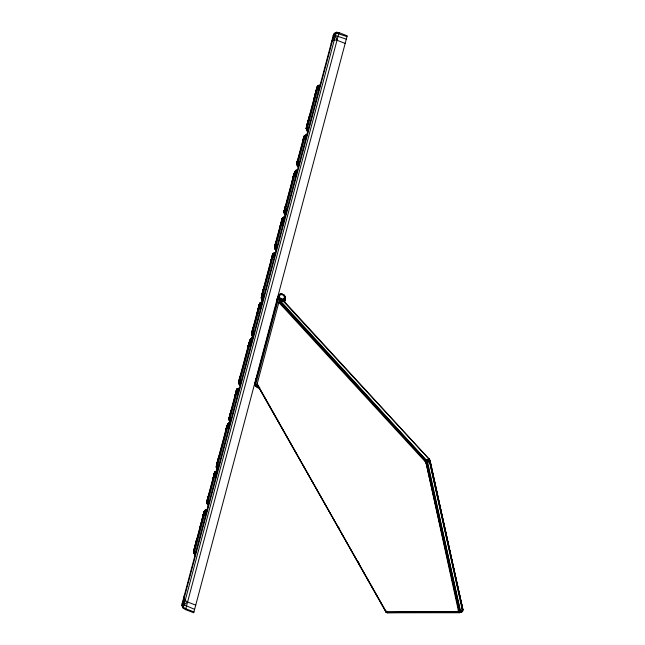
<?xml version="1.0" encoding="UTF-8"?>
<svg xmlns="http://www.w3.org/2000/svg" width="645" height="645" viewBox="0 0 645 645"><rect width="100%" height="100%" fill="white"/><g stroke="black" fill="none" stroke-linecap="round" stroke-linejoin="round"><path stroke-width="0.97" d="M297.651 159.968L297.087 163.129L298.772 165.241L297.893 163.604L298.135 159.202L296.902 163.846L298.24 167.24L296.732 164.475L298.159 159.105M309.261 119.14L309.261 117.382L308.697 119.14M307.157 125.291L306.456 127.912L307.778 131.387L306.762 130.282L306.383 127.146L308.826 117.946M275.721 245.205L275.729 243.407M203.119 516.331L203.127 515.242M207.948 498.182L207.497 503.39L208.311 505.245L206.682 502.947L206.763 501.592L214.414 472.841L215.011 471.648L217.438 470.955L214.817 472.366L213.35 477.872L214.382 474.002L215.591 472.97L216.946 472.801L214.213 474.639L213.358 477.84L213.672 475.615L213.471 477.421M230.418 415.469L230.757 411.389L231.587 409.325M253.058 328.644L252.534 329.531L252.284 335.053L253.009 337.246L251.477 334.578L251.639 332.917L259.193 304.529L259.862 303.061L262.402 301.949L259.596 304.053L258.282 308.995M316.002 92.058L317.163 87.696L315.582 93.63L316.889 88.696L315.639 92.348M213.85 476.002L215.011 471.648L217.438 470.955M197.168 538.704L195.225 546.017L196.701 540.446M195.04 546.347L194.492 547.702L196.177 541.389M200.071 527.787L201.716 521.62L200.095 526.667M234.998 396.522L237.021 388.911L239.464 388.153L236.82 389.661L235.82 392.362L237.021 388.911L237.973 388.854M307.858 124.412L307.842 121.671L308.407 120.599M256.944 386.71L256.573 387.032L255.42 385.831L254.92 383.96L278.777 294.789C281.139 292.604 285.501 294.829 285.461 297.925L283.8 294.862L280.551 294.588L279.406 295.821C278.93 298.192 282.244 300.175 284.058 298.514L284.493 296.869L283.429 295.176M254.944 383.251L256.081 378.768L256.315 379.647M284.469 297.764L285.437 298.635L284.647 302.158M202.49 517.661L201.482 522.482L201.732 520.491M256.033 380.703L256.081 378.768M203.143 516.25L204.344 511.751L205.441 511.122M284.493 296.869L285.146 296.998L284.598 299.087C282.3 301.199 278.092 298.683 278.688 295.676L279.212 294.725L279.817 295.079M306.536 127.629L306.569 126.452L306.335 128.387L307.165 124.211M313.655 100.862L314.695 95.912M315.349 94.509L315.929 92.308L316.808 92.525M297.232 162.605L297.78 160.541L299.603 162.121L297.893 163.604L297.087 163.129L297.651 161.024M252.534 329.531L251.639 332.917L252.308 331.449M303.666 137.369L304.222 136.329L306.875 134.789L304.432 135.531L302.948 141.102M306.383 127.146L317.05 87.067L317.646 85.866L320.097 85.084L317.429 86.688L316.147 91.493L316.993 88.317M331.159 43.497L333.618 36.354L335.497 35.548L346.309 39.176M196.378 543.316L196.419 540.317L197.015 539.131M194.605 609.364L184.051 604.808L182.906 602.833L184.349 595.311M196.983 539.252L194.661 548.137L196.233 541.163L196.338 543.582M302.674 142.118L302.739 140.852L305.021 136.829L306.569 135.918L305.222 136.055L304.013 137.103L302.739 140.852M307.189 135.7L307.302 133.176M307.834 124.501L308.375 120.712M205.215 511.961L204.344 511.751L203.707 514.121L204.497 511.163L205.755 509.945L207.134 509.679L204.304 511.888L203.07 515.484M203.223 515.944L204.699 510.397L207.239 509.284L204.441 511.38L203.651 514.355M225.758 431.247L227.371 425.176L230.346 422.419L228.951 422.749L227.693 423.959L226.935 425.781L216.551 464.795L216.236 467.02L216.639 469.036L217.615 470.278L216.873 468.157L217.034 464.722M213.027 479.09L213.092 477.792L215.398 473.68L216.752 473.535M235.03 396.401L235.094 395.095L237.4 390.983L238.948 390.096L237.594 390.273L236.384 391.305L235.103 395.079L235.667 393.99M235.812 393.458L236.86 389.516M276.407 240.875L274.657 247.446L276.084 250.518L274.456 248.196L274.56 246.753L282.002 218.776L282.591 217.615L285.034 216.881L282.381 218.413L281.325 222.388M297.442 161.79L298.087 159.388M307.81 124.235L308.826 117.971M194.975 548.347L195.911 543.437M217.889 469.27L216.889 468.076L217.276 462.086L216.551 464.795L217.373 462.763M213.793 475.163L215.011 471.648L217.204 471.826M271.198 260.435L270.505 263.063L271.642 258.766L273.528 255.178L275.133 254.09L273.73 254.436L272.472 255.67L271.368 259.467L271.698 257.516M277.866 297.708C278.487 300.594 282.462 302.489 284.808 300.36L284.058 298.514M306.504 127.742L306.577 126.412L306.278 128.605L307.875 131.024M202.498 518.685L203.473 513.944M316.647 88.559L316.106 90.598L316.719 89.341M195.403 545.331L196.104 542.687M229.451 416.315L230.063 415.049L229.023 418.984L230.442 422.072L228.806 419.774L228.886 418.42L236.409 390.161L237.021 388.911L239.222 389.056M281.921 220.13L282.002 218.776L281.284 221.493M303.763 138.038L304.432 135.531L305.416 135.329L304.295 136.03L303.618 138.594L303.843 136.692L296.934 162.669L297.514 160.492M316.3 89.865L317.646 85.866L318.525 86.067L319.082 88.889L316.776 89.147L317.421 86.72L316.34 90.784L317.098 87.922M214.325 474.228L214.414 472.841L213.85 474.954L214.85 472.237M228.943 419.274L229.031 417.896M275.109 245.761L274.617 247.591L276.084 250.518M316.687 88.405L316.598 89.784L316.832 87.881M202.619 518.072L202.715 516.661M203.191 516.048L203.86 513.557M314.744 96.766L316.211 91.267L314.502 96.637M255.525 380.284L255.468 381.058L255.646 380.082M196.177 543.832L196.483 540.228M308.455 121.8L308.584 119.914L307.891 122.542M203.223 515.927L204.328 511.799L205.618 510.461L207.013 510.147L204.118 512.573L202.611 518.12M212.995 479.219L213.664 476.687M275.794 242.117L275.02 246.092L276.374 240.996M298.433 166.507L297.401 165.451L297.506 160.508M236.304 391.604L236.409 390.161L236.175 392.096M308.455 120.405L309.213 117.559M230.668 412.8L230.773 411.349L229.838 415.904M280.091 227.024L280.76 224.146M281.333 222.34L282.058 219.614M308.495 121.647L308.641 119.712M306.415 128.065L307.109 125.469M193.79 551.41L194.564 548.484M307.584 133.499L307.746 131.524M257.21 383.912L385.968 611.92L387.218 612.734L459.321 612.75L462.32 611.637L462.779 609.678L428.957 458.869L425.95 460.248L425.168 461.586L426.45 464.602L458.998 610.42L458.958 612.186L386.694 612.597L257.137 384.557M194.339 552.854L195.072 555.031L193.532 552.386L193.685 550.749L204.03 511.856L203.683 514.218L204.699 510.397L205.586 510.566M226.766 427.45L225.46 431.312L227.032 426.458L229.572 425.345L228.467 426.208M258.29 307.907L259.862 303.061L262.402 301.949M271.65 258.75L273.077 253.396L275.592 252.364L272.843 254.275L270.578 261.733M284.348 211.028L285.292 206.408L283.937 212.576L285.348 215.68L284.26 211.358L285.187 207.875L284.227 211.125L285.146 206.981L284.082 212.02M314.695 96.952L315.469 94.057M315.615 93.493L316.889 88.696L315.55 93.727L316.534 90.042M314.712 96.895L315.437 94.162M218.131 461.078L219.373 455.249M202.667 518.04C202.998 515.073 204.505 511.856 207.013 510.147M306.851 126.444L307.633 123.501M262.064 296.523L262.225 294.773M218.179 460.893L218.341 459.119M257.274 312.793L257.419 311.196L260.016 305.972L261.652 304.762L260.249 305.093L258.959 306.456L257.823 310.713M196.37 541.574L195.854 543.517L196.419 540.317L196.346 543.421M262.805 300.425L261.862 299.054L262.604 291.693L263.353 289.928M194.661 548.129L195.814 543.808L194.024 550.524L197.209 538.543M240.061 378.647L240.23 376.833L239.061 380.993M316.268 90.002L315.59 92.541M194.951 547.049L195.774 543.937M226.202 429.586L227.032 426.458L229.572 425.345M238.924 381.767L240.19 376.994L238.779 382.3L240.101 385.775L238.545 383.178L238.714 381.501L249.18 342.164L250.139 339.609L251.542 337.835L252.993 337.311C250.05 337.101 246.197 352.622 249.091 343.543L250.139 339.609L251.252 338.931L250.333 340.036M272.23 256.565L273.077 253.396L275.31 253.429M296.91 163.806L297.748 160.637M302.989 140.941L303.835 137.772L305.021 136.829L306.351 136.732M308.762 119.244L308.931 117.567L308.753 119.285M314.276 98.524L315.083 95.129M203.683 514.21L204.538 511.017M226.016 430.271L226.863 427.079L229.41 425.942M251.639 333.957L252.493 330.764L251.477 334.578L253.316 336.101M263.378 289.839L264.232 286.646M284.243 211.399L285.098 208.206L283.937 212.576L285.348 215.68M200.845 524.869L201.03 523.151M195.612 544.565L194.879 546.25L196.677 540.429M315.663 93.299L315.848 91.574L315.292 93.646L316.026 91.953M385.468 611.226L386.734 612.057L386.194 612.186L385.533 610.565L386.694 612.597L460.482 612.476L427.433 461.296L281.059 301.562M202.627 518.193L204.11 512.622L205.36 511.404L206.747 511.138M195.072 555.031L194.201 553.354L194.177 549.935L195.072 546.597M307.875 122.236L306.52 127.686L309.068 118.116L307.899 122.485M203.135 516.274L204.038 512.88M252.139 332.094L253.042 328.7M315.599 93.573L316.493 90.179M203.57 514.654L203.772 512.831M235.473 394.724L235.675 392.918L235.361 395.143L236.384 391.305L238.755 390.838M283.719 301.086L283.316 298.998M214.205 474.672L214.414 472.841M303.094 140.546L303.303 138.723M284.131 301.328L429.191 459.119L430.4 462.788L429.691 459.829L428.957 458.869L430.126 461.401L462.715 608.711L462.9 610.613L460.619 611.968L458.401 610.67L426.45 464.602L426.571 459.845M203.256 514.629L203.046 516.484L203.836 513.517M208.311 505.245L206.682 502.947L208.512 496.061M200.087 527.731L201.022 524.208M239.247 380.534L239.972 377.825M307.979 130.629L306.286 128.565L307.713 123.187M196.225 542.243L195.645 543.372L196.338 541.824L195.572 544.702L196.169 542.477M307.85 122.671L308.81 119.075M196.475 540.244L195.588 544.646M236.183 392.063L236.409 390.161M307.842 122.711L308.802 119.107M230.047 415.122L231.071 411.26M292.306 181.1C292.854 177.448 294.37 173.497 297.224 171.062L295.773 171.57C293.798 172.118 291.774 182.616 293.29 177.423M202.78 517.613L203.909 513.38L202.095 520.192L202.877 516.911M302.505 142.779L303.497 139.038M313.672 100.797L313.922 98.814M317.05 87.067L316.8 89.034L317.509 86.382M207.416 499.827L209.004 494.207M275.205 248.906L274.456 248.196L274.706 246.205M230.684 421.153L228.806 419.774L229.612 415.703M307.246 124.961L308.326 120.889M309.173 117.704L307.657 123.421L308.673 119.575M203.546 514.379L204.497 511.163L205.537 510.751M207.569 499.27L208.464 496.239M276.326 249.615L274.456 248.196L274.722 246.148M194.403 549.097L195.475 545.073M202.401 518.685L202.828 517.435M217.131 463.682L218.687 466.238L216.889 468.076L216.728 464.118L218.574 457.2M239.126 380.993L240.182 377.019M257.774 310.543L258.959 306.456L261.41 305.682M271.295 259.725L272.263 256.444L273.528 255.178L274.931 254.839M297.297 170.772L294.87 171.457C291.637 183.438 293.419 172.151 296.168 170.095L297.571 169.764L294.652 172.296L294.031 174.61M194.395 549.145L195.87 543.59M216.446 466.238L218.808 457.353L217.252 463.223L218.284 459.345M257.766 310.567L258.75 307.246L260.016 305.972L260.677 308.431L259.314 308.608L258.121 309.608L258.734 307.294M280.575 225.202L281.639 221.211L282.905 219.945L284.276 219.711L281.43 221.985L280.502 225.129M293.781 174.868L293.588 176.278L294.056 173.489L284.187 210.56L284.953 208.738M229.991 415.34L231.023 411.454M314.623 96.871L314.816 95.444M207.908 498.343L208.206 496.174M292.258 181.285L292.548 179.141M203.207 516L204.328 511.799L205.384 511.332L205.957 514.121L203.449 515.089M225.774 431.174L226.613 427.675M248.285 345.518L248.083 346.97L249.212 343.084L250.558 341.544L251.961 341.189C247.906 343.059 245.052 355.669 250.276 342.6L251.663 342.302M263.402 289.734L261.257 297.821L261.539 300.248L262.475 301.683L262.047 299.998M284.848 208.803L285.856 205.36M308.02 122.034L307.028 125.775L308.584 119.575M194.347 549.306L193.685 550.749L194.532 548.613L193.532 552.386L194.201 553.354L195.693 552.676L194.177 549.935L195.137 546.339M239.851 377.93L240.867 374.447L240.303 375.503M272.085 257.113L272.4 254.88L261.709 295.071L261.257 297.821L261.862 299.054L263.805 296.66L262.362 293.66M293.741 175.714L294.056 173.489M306.931 129.653L307.673 131.774L306.697 130.532L306.294 128.524L307.576 123.703M262.652 292.58L263.547 288.146M279.89 227.782L280.212 225.524L282.671 220.84L284.026 220.663M254.92 383.96L256.492 386.468L259.371 387.572L259.193 388.008L257.742 387.718L256.492 386.468L279.438 300.207L280.438 298.409M297.401 165.451L296.732 164.475L297.401 161.943M284.131 295.958L284.687 295.853L284.921 296.579L283.8 294.862M226.016 430.288L226.363 427.925M258.839 306.891L259.193 304.529M240.383 384.71L238.545 383.178L239.472 378.639M307.084 129.056L306.278 128.605L307.536 123.848M262.41 293.491L263.458 289.186M307.657 123.413L308.616 119.446M203.32 515.573L203.723 513.017M280.849 223.106L280.454 225.653L281.486 221.767L282.768 220.477L281.744 220.8L283.469 217.825L284.784 217.8M207.472 499.625L207.746 497.9M261.652 295.974L262.596 291.717M248.728 344.922L249.18 342.164L248.543 345.615L249.857 340.649M292.983 178.544L293.427 175.835M194.185 549.927L196.733 540.349M226.935 425.781L225.823 429.933M306.294 128.524L306.625 126.589M247.817 348.316L248.333 345.333M282.317 301.312L282.373 299.151M458.256 609.493L460.514 611.113L462.779 609.678L429.441 459.538L427.054 460.498L426.45 464.602M280.438 301.973L425.95 460.248L426.103 463.32L426.821 461.764L429.272 460.449L429.191 459.119M427.433 461.296L426.716 463.658L458.998 610.42M458.401 610.67L457.692 611.613L387.282 611.823L387.218 612.734L387.701 612.605L385.968 611.92L386.049 611.266L387.121 612.476L460.482 612.476M193.532 552.386L204.699 510.397M215.011 471.648L206.682 502.947L208.561 504.325M228.806 419.774L237.021 388.911M238.545 383.178L250.139 339.609L252.655 338.569M251.477 334.578L259.862 303.061L262.096 303.102M261.257 297.821L273.077 253.396M274.456 248.196L282.591 217.615L285.034 216.881M294.87 171.457L283.937 212.576L285.727 214.269M296.732 164.475L304.432 135.531L306.625 135.716M306.278 128.605L317.646 85.866M194.048 553.942L205.884 509.469M207.263 504.277L216.115 470.987M216.639 469.036L228.951 422.749M229.386 421.104L238.142 388.193M239.069 384.726L251.542 337.835M251.985 336.158L261.04 302.134M261.539 300.248L274.246 252.501M275.028 249.559L283.703 216.938M284.372 214.438L296.168 170.095M297.216 166.152L305.545 134.853M306.697 130.532L318.767 85.156M333.175 35.918L182.35 602.849L182.1 605.857L183.172 608.098L185.542 609.622L193.71 612.75L347.204 35.789L339.044 32.661L336.376 32.25L334.416 33.338L333.175 35.918L334.287 33.822L336.174 33.008L346.978 36.636M185.542 609.622L339.044 32.661M276.794 300.344L277.406 298.595L277.076 299.248M277.511 299.957L277.761 299.014L277.173 299.49M257.742 387.718L258.379 385.323M280.301 302.94L281.365 298.941M282.502 294.644L282.631 294.176L281.18 293.878L281.01 294.314M284.292 302.303L285.203 298.893M462.159 609.565L462.199 607.679L462.779 609.678M271.416 258.572L272.472 255.67L273.528 255.178L274.343 257.065L272.94 257.419L271.642 258.766M196.378 541.308L195.701 543.154L195.999 541.889M195.016 546.444L194.355 548.21L195.201 546.097M253.662 326.362L252.38 331.183L254.106 324.693M307.246 124.598L306.609 126.299L307.431 124.259M262.668 292.516L261.709 295.071L262.854 291.822L261.531 296.781L261.862 299.054M254.066 324.846L252.695 328.958L253.509 326.926M216.551 464.795L217.276 462.086L216.236 467.02L216.873 468.157M194.492 547.702L195.451 545.154M217.696 460.506L218.324 458.829M262.781 291.04L263.362 289.541M316.26 90.719L315.55 93.727L316.373 90.647M296.934 162.669L297.756 160.605M239.537 379.462L238.714 381.501L239.392 380.01M196.669 540.462L195.862 542.413L196.556 540.865M293.87 174.166L294.402 172.884M230.12 413.808L230.902 411.913M306.786 125.622L307.326 123.582M253.646 326.402L252.679 329.692L253.219 328.031M308.27 121.091L307.181 125.178L307.834 121.679L307.334 123.574L307.979 122.187M248.277 345.543L251.228 339.028L251.55 341.511M203.022 515.653L203.772 513.896M307.222 125.033L306.504 126.702L307.334 124.606L306.456 127.912L307.093 124.469L307.141 125.364M225.661 430.546L228.048 426.127L228.935 427.732L227.572 427.925L226.371 428.941M201.538 522.273L200.66 525.586L201.442 522.652M195.733 544.098L194.83 547.476L196.072 542.816M275.367 243.737L276.044 242.222M238.311 390.862L237.916 389.056L235.53 393.458L238.166 393.047L237.4 390.983L235.764 392.587M275.367 243.737L276.036 242.246M259.016 305.182L259.693 303.682M315.115 95.371L313.696 99.669M194.532 548.629L193.694 551.773L195.225 554.442M284.243 210.359L284.913 208.891M276.979 299.635L277.35 298.829M314.849 96.371L314.034 99.435L314.526 97.58M202.901 517.145L201.514 521.321M316.364 90.679L315.889 92.453M277.044 299.393L277.334 298.885M226.403 428.82L228.588 424.096L229.975 423.829M258.065 309.793L257.234 312.946L258.097 313.188M308.02 120.978L308.657 119.648M308.092 121.776L307.189 125.17L308.084 121.808M202.893 516.145L203.522 514.815M207.771 507.284L208.601 505.567M207.94 498.23L207.319 499.496L207.392 503.801L206.811 502.447L207.48 498.875M274.56 246.753L275.173 245.503M309.971 114.705L308.786 118.108L309.939 114.826M203.941 513.251L203.07 516.508L203.707 514M279.608 294.539L281.341 293.918L281.494 294.434M316.679 89.486L315.582 92.574M207.351 500.439L206.763 501.592L207.497 499.875L206.892 502.157L207.497 503.39L209.294 501.552L207.529 499.77M258.806 307.02L260.749 303.239L261.072 305.722M293.983 174.795L295.91 171.054M333.167 35.959L334.287 33.822L335.497 35.548L337.012 40.28L345.18 43.409M297.708 160.807L297.143 161.871L297.7 159.775M315.292 93.646L315.856 92.598M315.26 93.767L315.816 92.743M273.98 253.509L271.642 257.742M275.149 244.552L275.697 243.536M285.437 298.635L284.848 299.707C282.583 301.755 278.753 299.925 278.156 297.143L279.374 296.716M284.808 300.36L285.421 299.256L285.146 296.998M203.627 514.283L202.554 517.25M203.602 513.476L204.142 512.501M277.906 296.378L279.406 295.821M316.776 89.147L318.525 86.067L319.847 86.035M315.228 93.904L315.744 93.001M305.311 135.732L303.118 139.409M194.572 547.412L195.088 546.541M195.79 542.824L196.298 541.969M259.201 305.545L260.459 303.432M214.245 474.518L215.898 471.801M314.002 98.492L314.494 97.701M275.665 243.649L275.294 245.044M203.086 515.403L203.538 514.75M314.752 95.686L315.187 95.089M295.007 173.279L293.209 176.666L292.806 179.229L294.378 173.32L296.926 172.191M462.336 611.363L462.675 610.476L462.747 611.178L461.941 611.807L459.933 611.799M182.906 602.833L185.196 600.487L184.123 598.254M228.757 423.483L227.492 424.724L226.451 428.643L227.693 423.959L230.346 422.419M251.832 338.391L252.993 337.311M248.244 346.736L249.43 345.768L250.776 345.647L250.276 342.6L249.212 343.084M195.733 605.131L187.574 602.003L184.051 604.808L182.229 605.373L183.374 607.348L185.768 608.775L193.935 611.903M427.054 460.498L425.676 462.312L425.474 460.828L279.301 301.828M280.817 224.307L283.268 223.509L282.671 220.84L281.639 221.211L282.768 220.477M283.582 217.421L282.462 218.115L281.776 220.687L282.591 217.615L283.469 217.825L284.05 220.574M303.303 139.772L305.698 139.191L305.021 136.829L304.013 137.103L306.569 135.918M332.393 40.941L334.344 39.869L337.012 40.28M279.736 297.627L278.406 299.054L255.46 385.307L255.686 386.041L254.904 384.533M205.723 510.066L207.239 509.284M204.328 511.799L205.36 511.404M236.223 391.902L237.231 391.628M236.384 391.305L237.384 391.047M257.871 385.686L385.71 611.492L386.258 611.371M336.174 33.008L334.416 33.338L182.1 605.857L183.374 607.348M259.83 387.298L258.887 387.452L259.193 388.008M279.212 294.725L278.519 295.265L280.148 294.112L280.551 294.588M429.272 460.449L429.836 460.377L429.554 461.393L462.352 610.267L462.32 611.637L459.95 611.791M272.472 255.67L273.367 255.807M227.032 426.458L227.919 426.635M255.227 384.888L255.888 385.017M387.282 611.823L386.629 611.686L386.516 612.331L457.692 611.613L459.321 612.75M185.768 608.775L183.172 608.098L336.376 32.25L338.819 33.508M282.51 294.628L283.881 295.418M185.196 600.487L187.574 602.003M298.982 164.459L297.264 162.484L297.281 161.347L297.087 163.129L297.845 163.782M253.171 336.65L252.147 335.553L253.009 337.246M458.208 611.379L459.74 612.565L427.119 462.788L425.95 460.248M283.574 301.457L429.691 459.829L462.715 608.711M278.995 302.586L425.168 461.586M428.417 458.998L428.893 459.651M425.474 460.828L426.716 463.658L459.772 611.057M385.71 611.492L386.194 612.186M229.515 420.629L230.442 422.072M216.889 468.076L216.236 467.02L227.693 423.959L228.588 424.096L228.717 426.079M338.69 527.344L339.681 529.094M358.015 561.481L359.007 563.23M462.344 608.856L462.844 609.815M460.514 611.113L427.119 462.788L429.554 461.393L430.425 461.949L461.989 606.695M333.618 36.354L334.344 39.869M217.51 462.255L217.728 463.771M202.724 516.782L202.756 517.709M306.98 125.952L306.956 129.556L308.584 128.347L306.98 125.952M229.652 416.597L229.62 420.218L231.426 418.379L229.652 416.597M239.48 379.655L239.335 383.711L241.23 381.517L239.48 379.655M182.333 602.89L182.229 605.373L182.35 602.849M284.743 209.528L284.671 211.197L284.743 209.536M251.864 332.07L252.284 335.053L254.235 332.651L252.526 330.619L251.864 332.07M285.227 207.714L284.727 213.084L286.856 210.036L285.227 207.714M194.548 547.508L194.258 549.653L195.104 545.396L194.548 547.508M203.514 513.799L203.07 516.508L203.514 513.799M274.826 308.31L274.31 310.245L274.81 308.318M294.12 174.287L293.346 177.19L294.628 175.883L296.023 175.569L295.491 172.65L294.12 174.287M214.382 474.002L213.705 476.534L216.164 475.744L215.398 473.68L214.382 474.002M277.044 246.906L275.254 248.704L275.254 245.205L277.044 246.906"/></g></svg>
